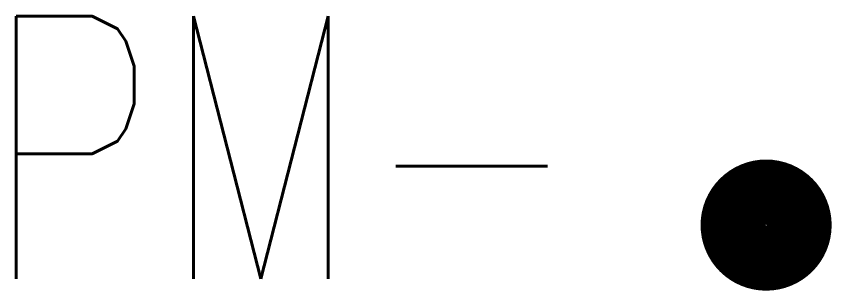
# Model space of a CAD drawing. Header units: millimetres. Extents: x 124011 to 124975, y 124999 to 125953.
# Drawn here: x 124576.66 to 124579.769, y 125069.588 to 125070.634 of the extents above; entities that cross this region are included whole.
import ezdxf
from ezdxf.enums import TextEntityAlignment as Align

# ---------------------------------------------------------------- set-up
doc = ezdxf.new("R2010")
doc.units = ezdxf.units.MM
doc.layers.get('0').update_dxf_attribs({"linetype": 'CONTINUOUS'})
doc.layers.add('P_300', color=7, linetype='CONTINUOUS')
doc.styles.get("Standard").update_dxf_attribs({"font": 'romans.shx', "width": 0.85})

# ---------------------------------------------------------------- blocks, each defined once
blk = doc.blocks.new('P_300_01')
at = {"color": 0, "linetype": 'Continuous', "const_width": 0.2483, "flags": 128}
blk.add_lwpolyline([(-0.1258, 0, 1), (0.1258, 0, 1)], format="xyb", close=True, dxfattribs=at)
at = {"color": 0, "linetype": 'Continuous', "width": 0.75}
blk.add_attdef('NUM', text='', height=1, dxfattribs=at).set_placement((1.6328, 1.3989), align=Align.MIDDLE)
at = {"color": 0, "linetype": 'Continuous', "width": 0.75, "flags": 3}
for tag, p in [('DEF_LEG', (0, -5)), ('DEF_COUP', (0, -7.5)), ('DEF_TYPE', (0, -10))]:
    blk.add_attdef(tag, text='', height=1.2, dxfattribs=at).set_placement(p, align=Align.MIDDLE)

msp = doc.modelspace()

# ---------------------------------------------------------------- block references
at = {"layer": 'P_300'}
ref = msp.add_blockref('P_300_01', (124579.5192, 125069.838), dxfattribs=at)
ref.add_attrib('NUM', 'PM-', dxfattribs={"layer": '0', "color": 0, "linetype": 'Continuous', "height": 1, "width": 0.75}).set_placement((124577.6729, 125070.1337), align=Align.MIDDLE)

doc.saveas('drawing.dxf')
